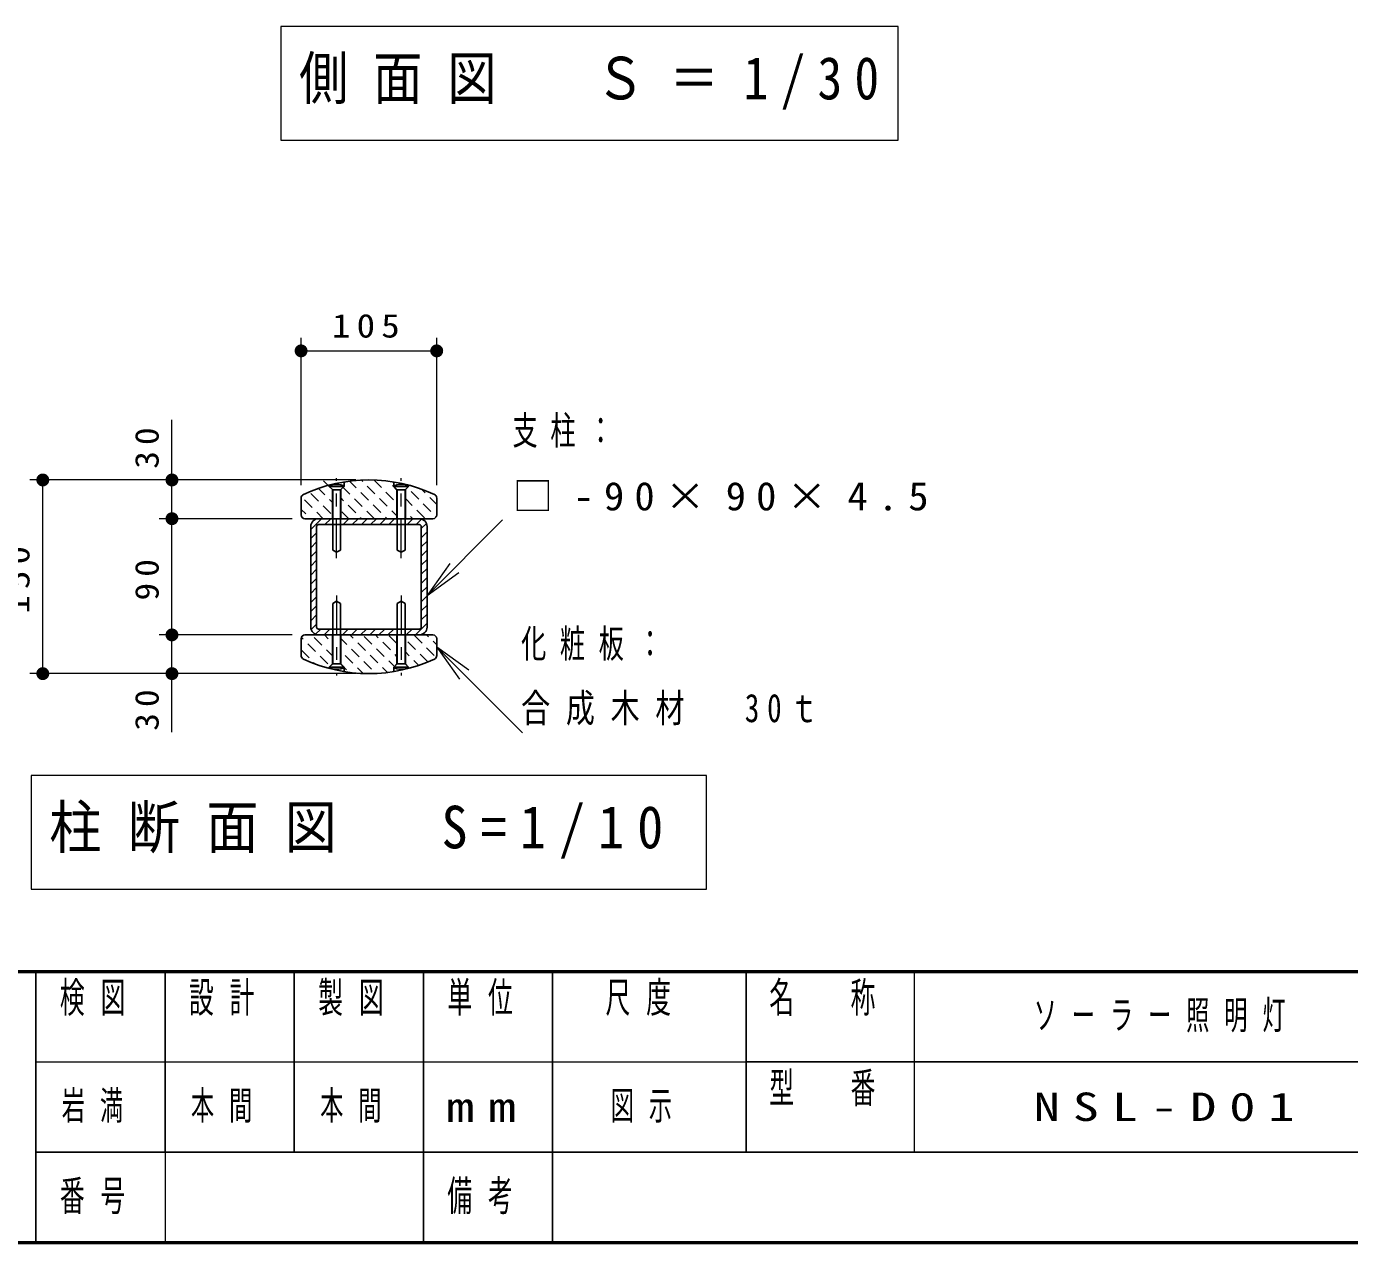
# Model space of a CAD drawing. Units: millimetres on the paper, with parts at other scales. Extents: x 895 to 1260, y 297 to 554.
# Drawn here: x 1021.8 to 1124.2, y 297 to 391.2 of the extents above; entities that cross this region are included whole.
import ezdxf

# ---------------------------------------------------------------- set-up
doc = ezdxf.new("R2010")
doc.units = ezdxf.units.MM
doc.linetypes.add('USER2', pattern=[6, 3, -1, 1, -1])
for name, color, linetype, lineweight in [('1_10', 7, 'Continuous', 13), ('1_30', 131, 'Continuous', 25), ('NAKAMURA図枠', 7, 'Continuous', 13)]:
    doc.layers.add(name, color=color, linetype=linetype, lineweight=lineweight)
doc.layers.add('図デ_タ99', color=7, linetype='Continuous')
doc.styles.add('ＭＳ ゴシック', font='')
doc.styles.get('ＭＳ ゴシック').set_extended_font_data('MS Gothic')

# ---------------------------------------------------------------- blocks, each defined once
blk = doc.blocks.new('filled_dot')
at = {"color": 0, "linetype": 'Continuous', "lineweight": -2, "const_width": 1.25}
blk.add_lwpolyline([(-0.625, 0, 1), (0.625, 0, 1)], format="xyb", close=True, dxfattribs=at)
blk = doc.blocks.new('open_arrow')
at = {"color": 0, "linetype": 'Continuous', "lineweight": -2}
blk.add_lwpolyline([(7.5, 1.25), (0, 0), (7.5, -1.25)], dxfattribs=at)

msp = doc.modelspace()

# ---------------------------------------------------------------- linework, layer by layer
at = {"layer": '1_10'}
for p, q in [((1043.029, 355.667), (1043.029, 367.066)), ((1053.529, 355.667), (1053.529, 367.066)), ((1043.029, 366.066), (1053.529, 366.066)), ((1033.029, 353.066), (1033.029, 360.718)), ((1032.029, 356.066), (1022.029, 356.066)), ((1023.029, 341.066), (1023.029, 356.066)), ((1047.279, 356.066), (1032.029, 356.066)), ((1045.204, 355.571), (1044.771, 356.005)), ((1046.81, 354.956), (1046.277, 355.489)), ((1047.305, 355.451), (1046.783, 355.972)), ((1047.8, 355.946), (1047.694, 356.052)), ((1048.75, 354.995), (1048.156, 355.589)), ((1049.245, 355.49), (1048.676, 356.059)), ((1050.454, 355.271), (1050.097, 355.629)), ((1043.88, 353.926), (1043.286, 354.52)), ((1044.375, 354.421), (1043.781, 355.015)), ((1044.87, 354.916), (1044.373, 355.412)), ((1045.454, 354.331), (1045.226, 354.56)), ((1046.315, 354.461), (1046.104, 354.671)), ((1047.76, 354.005), (1047.166, 354.599)), ((1048.255, 354.5), (1047.661, 355.094)), ((1049.701, 354.045), (1049.107, 354.639)), ((1050.196, 354.54), (1049.602, 355.134)), ((1051.641, 354.084), (1051.104, 354.621)), ((1052.136, 354.579), (1051.542, 355.173)), ((1052.631, 355.074), (1052.351, 355.354)), ((1053.529, 354.176), (1052.987, 354.718)), ((1043.385, 353.431), (1043.029, 353.787)), ((1044.74, 353.066), (1044.236, 353.57)), ((1045.325, 353.471), (1044.731, 354.065)), ((1046.72, 353.066), (1046.177, 353.609)), ((1047.265, 353.51), (1046.672, 354.104)), ((1048.7, 353.066), (1048.117, 353.649)), ((1049.206, 353.55), (1048.612, 354.144)), ((1050.454, 353.291), (1050.057, 353.688)), ((1051.146, 353.589), (1051.104, 353.631)), ((1052.591, 353.134), (1051.997, 353.728)), ((1053.086, 353.629), (1052.492, 354.223)), ((1042.329, 353.066), (1032.029, 353.066)), ((1033.029, 344.066), (1033.029, 353.066)), ((1043.75, 353.066), (1043.741, 353.075)), ((1043.779, 352.23), (1044.615, 353.066)), ((1044.872, 352.616), (1045.322, 353.066)), ((1046.286, 352.616), (1046.736, 353.066)), ((1046.993, 352.616), (1047.443, 353.066)), ((1047.71, 353.066), (1047.622, 353.154)), ((1047.701, 352.616), (1048.151, 353.066)), ((1048.408, 352.616), (1048.858, 353.066)), ((1049.115, 352.616), (1049.565, 353.066)), ((1049.69, 353.066), (1049.562, 353.193)), ((1049.822, 352.616), (1050.272, 353.066)), ((1051.236, 352.616), (1051.686, 353.066)), ((1051.67, 353.066), (1051.502, 353.233)), ((1051.943, 352.616), (1052.364, 353.037)), ((1052.329, 352.295), (1052.733, 352.698)), ((1052.779, 347.128), (1058.634, 352.983)), ((1053.493, 353.223), (1053.443, 353.273)), ((1043.779, 351.523), (1044.229, 351.973)), ((1052.329, 351.588), (1052.779, 352.038)), ((1043.779, 350.816), (1044.229, 351.266)), ((1043.779, 350.109), (1044.229, 350.559)), ((1052.329, 350.881), (1052.779, 351.331)), ((1052.329, 350.174), (1052.779, 350.624)), ((1043.779, 349.402), (1044.229, 349.852)), ((1052.329, 349.467), (1052.779, 349.917)), ((1043.779, 348.695), (1044.229, 349.145)), ((1043.779, 347.988), (1044.229, 348.438)), ((1052.329, 348.76), (1052.779, 349.21)), ((1052.329, 348.052), (1052.779, 348.502)), ((1043.779, 347.281), (1044.229, 347.731)), ((1052.329, 347.345), (1052.779, 347.795)), ((1043.779, 346.574), (1044.229, 347.024)), ((1043.779, 345.866), (1044.229, 346.316)), ((1052.329, 346.638), (1052.779, 347.088)), ((1052.329, 345.931), (1052.779, 346.381)), ((1043.779, 345.159), (1044.229, 345.609)), ((1052.329, 345.224), (1052.779, 345.674)), ((1043.809, 344.481), (1044.229, 344.902)), ((1044.147, 344.113), (1044.55, 344.516)), ((1044.807, 344.066), (1045.257, 344.516)), ((1046.222, 344.066), (1046.672, 344.516)), ((1046.929, 344.066), (1047.379, 344.516)), ((1047.636, 344.066), (1048.086, 344.516)), ((1048.343, 344.066), (1048.793, 344.516)), ((1049.05, 344.066), (1049.5, 344.516)), ((1049.757, 344.066), (1050.207, 344.516)), ((1051.171, 344.066), (1051.621, 344.516)), ((1051.878, 344.066), (1052.779, 344.967)), ((1042.329, 344.066), (1032.029, 344.066)), ((1033.029, 336.528), (1033.029, 344.066)), ((1043.187, 343.73), (1043.048, 343.869)), ((1044.137, 342.779), (1043.543, 343.373)), ((1044.632, 343.274), (1044.038, 343.868)), ((1045.127, 343.769), (1044.83, 344.066)), ((1046.573, 343.314), (1046.104, 343.782)), ((1047.067, 343.809), (1046.81, 344.066)), ((1048.018, 342.858), (1047.424, 343.452)), ((1048.513, 343.353), (1047.919, 343.947)), ((1049.008, 343.848), (1048.79, 344.066)), ((1049.958, 342.898), (1049.364, 343.492)), ((1050.453, 343.393), (1049.859, 343.987)), ((1050.464, 344.066), (1050.479, 344.081)), ((1051.898, 342.938), (1051.304, 343.532)), ((1052.393, 343.433), (1051.799, 344.027)), ((1052.888, 343.928), (1052.75, 344.066)), ((1053.529, 343.287), (1053.245, 343.571)), ((1043.642, 342.284), (1043.048, 342.878)), ((1045.088, 341.829), (1044.494, 342.423)), ((1045.454, 342.452), (1044.989, 342.918)), ((1047.028, 341.868), (1046.434, 342.462)), ((1047.523, 342.363), (1046.929, 342.957)), ((1048.968, 341.908), (1048.374, 342.502)), ((1049.463, 342.403), (1048.869, 342.997)), ((1050.454, 342.402), (1050.315, 342.542)), ((1051.403, 342.443), (1051.104, 342.742)), ((1052.849, 341.987), (1052.255, 342.581)), ((1053.344, 342.482), (1052.75, 343.076)), ((1053.529, 343.115), (1060.168, 336.476)), ((1044.115, 341.812), (1043.999, 341.928)), ((1046.533, 341.373), (1046.354, 341.552)), ((1047.822, 341.075), (1047.384, 341.512)), ((1048.473, 341.413), (1047.879, 342.007)), ((1049.723, 341.153), (1049.325, 341.552)), ((1050.252, 341.614), (1049.82, 342.047)), ((1051.382, 341.474), (1051.265, 341.591)), ((1052.142, 341.704), (1051.76, 342.086)), ((1032.029, 341.066), (1022.029, 341.066)), ((1047.279, 341.066), (1032.029, 341.066)), ((1022.129, 333.181), (1022.129, 324.381)), ((1074.429, 333.181), (1022.129, 333.181)), ((1074.429, 324.381), (1074.429, 333.181)), ((1022.129, 324.381), (1074.429, 324.381))]:
    msp.add_line(p, q, dxfattribs=at)
at = {"layer": '1_10', "color": 40, "lineweight": 25}
for p, q in [((1045.204, 355.665), (1045.204, 355.566)), ((1045.204, 355.566), (1045.454, 355.316)), ((1045.204, 355.566), (1046.354, 355.566)), ((1046.354, 355.566), (1046.104, 355.316)), ((1046.354, 355.911), (1046.354, 355.566)), ((1050.204, 355.911), (1050.204, 355.566)), ((1050.204, 355.566), (1050.454, 355.316)), ((1051.354, 355.566), (1050.204, 355.566)), ((1051.354, 355.566), (1051.104, 355.316)), ((1051.354, 355.665), (1051.354, 355.566)), ((1043.029, 353.366), (1043.029, 354.667)), ((1045.454, 355.316), (1045.454, 353.066)), ((1046.104, 355.316), (1046.104, 353.066)), ((1050.454, 355.316), (1050.454, 353.066)), ((1051.104, 355.316), (1051.104, 353.066)), ((1053.529, 353.366), (1053.529, 354.667)), ((1043.329, 353.066), (1053.229, 353.066)), ((1043.029, 343.766), (1043.029, 342.465)), ((1043.329, 344.066), (1053.229, 344.066)), ((1045.454, 341.816), (1045.454, 344.066)), ((1046.104, 341.816), (1046.104, 344.066)), ((1050.454, 341.816), (1050.454, 344.066)), ((1051.104, 341.816), (1051.104, 344.066)), ((1053.529, 343.766), (1053.529, 342.465)), ((1045.204, 341.566), (1045.454, 341.816)), ((1045.204, 341.467), (1045.204, 341.566)), ((1045.204, 341.566), (1046.354, 341.566)), ((1046.354, 341.566), (1046.104, 341.816)), ((1046.354, 341.221), (1046.354, 341.566)), ((1050.204, 341.566), (1050.454, 341.816)), ((1050.204, 341.221), (1050.204, 341.566)), ((1051.354, 341.566), (1050.204, 341.566)), ((1051.354, 341.566), (1051.104, 341.816)), ((1051.354, 341.467), (1051.354, 341.566))]:
    msp.add_line(p, q, dxfattribs=at)
at = {"layer": '1_10', "lineweight": 25}
for p, q in [((1045.211, 355.566), (1045.479, 355.297)), ((1045.211, 355.566), (1046.348, 355.566)), ((1046.079, 355.297), (1046.348, 355.566)), ((1050.479, 355.297), (1050.211, 355.566)), ((1051.348, 355.566), (1050.211, 355.566)), ((1051.348, 355.566), (1051.079, 355.297)), ((1045.479, 355.297), (1046.079, 355.297)), ((1045.479, 355.297), (1045.479, 350.639)), ((1046.079, 355.297), (1046.079, 350.639)), ((1051.079, 355.297), (1050.479, 355.297)), ((1050.479, 355.297), (1050.479, 350.639)), ((1051.079, 355.297), (1051.079, 350.639)), ((1052.179, 353.066), (1044.379, 353.066)), ((1045.479, 350.639), (1045.779, 350.466)), ((1045.779, 350.466), (1046.079, 350.639)), ((1050.779, 350.466), (1050.479, 350.639)), ((1051.079, 350.639), (1050.779, 350.466)), ((1045.479, 346.493), (1045.779, 346.666)), ((1045.479, 341.835), (1045.479, 346.493)), ((1045.779, 346.666), (1046.079, 346.493)), ((1046.079, 341.835), (1046.079, 346.493)), ((1050.779, 346.666), (1050.479, 346.493)), ((1050.479, 341.835), (1050.479, 346.493)), ((1051.079, 346.493), (1050.779, 346.666)), ((1051.079, 341.835), (1051.079, 346.493)), ((1044.379, 344.066), (1052.179, 344.066)), ((1045.211, 341.566), (1045.479, 341.835)), ((1045.211, 341.566), (1046.348, 341.566)), ((1045.479, 341.835), (1046.079, 341.835)), ((1046.079, 341.835), (1046.348, 341.566)), ((1050.479, 341.835), (1050.211, 341.566)), ((1051.348, 341.566), (1050.211, 341.566)), ((1051.079, 341.835), (1050.479, 341.835)), ((1051.348, 341.566), (1051.079, 341.835))]:
    msp.add_line(p, q, dxfattribs=at)
at = {"layer": '1_10', "color": 2, "linetype": 'USER2'}
for p, q in [((1045.779, 350.009), (1045.779, 356.202)), ((1050.779, 350.009), (1050.779, 356.202)), ((1045.779, 347.123), (1045.779, 340.93)), ((1050.779, 347.123), (1050.779, 340.93))]:
    msp.add_line(p, q, dxfattribs=at)
at = {"layer": '1_10', "color": 4, "lineweight": 25}
for p, q in [((1043.779, 352.466), (1043.779, 344.666)), ((1044.229, 352.466), (1044.229, 344.666)), ((1052.179, 352.616), (1044.379, 352.616)), ((1052.329, 344.666), (1052.329, 352.466)), ((1052.779, 344.666), (1052.779, 352.466)), ((1044.379, 344.516), (1052.179, 344.516))]:
    msp.add_line(p, q, dxfattribs=at)
at = {"layer": '1_10', "color": 40, "lineweight": 25}
for centre, radius, start, end in [((1048.279, 344.066), 12, 64.971, 115.029), ((1043.329, 354.667), 0.3, 115.029, 180), ((1053.229, 354.667), 0.3, 0, 64.971), ((1043.329, 353.366), 0.3, 180, 270), ((1053.229, 353.366), 0.3, 270, 0), ((1043.329, 343.766), 0.3, 90, 180), ((1053.229, 343.766), 0.3, 0, 90), ((1043.329, 342.465), 0.3, 180, 244.971), ((1048.279, 353.066), 12, 244.971, 295.029), ((1053.229, 342.465), 0.3, 295.029, 0)]:
    msp.add_arc(centre, radius, start, end, dxfattribs=at)
at = {"layer": '1_10', "color": 4, "lineweight": 25}
for centre, radius, start, end in [((1044.379, 352.466), 0.6, 90, 180), ((1044.379, 352.466), 0.15, 90, 180), ((1052.179, 352.466), 0.6, 0, 90), ((1052.179, 352.466), 0.15, 0, 90), ((1044.379, 344.666), 0.6, 180, 270), ((1044.379, 344.666), 0.15, 180, 270), ((1052.179, 344.666), 0.6, 270, 0), ((1052.179, 344.666), 0.15, 270, 0)]:
    msp.add_arc(centre, radius, start, end, dxfattribs=at)
at = {"layer": '1_10', "lineweight": 25}
for centre, major_axis, start_param, end_param in [((1045.779, 355.466), (0.61, 0), 0.394822, 2.7467655), ((1050.779, 355.466), (-0.61, 0), 3.5364198, 5.8883633), ((1045.779, 341.666), (0.61, 0), 3.5364198, 5.8883633), ((1050.779, 341.666), (-0.61, 0), 0.394822, 2.7467655)]:
    msp.add_ellipse(centre, major_axis=major_axis, ratio=0.42623, start_param=start_param, end_param=end_param, dxfattribs=at)
at = {"layer": '1_30', "color": 7, "lineweight": 13}
for p, q in [((1041.468, 391.194), (1041.468, 382.394)), ((1089.268, 391.194), (1041.468, 391.194)), ((1089.268, 382.394), (1089.268, 391.194)), ((1041.468, 382.394), (1089.268, 382.394))]:
    msp.add_line(p, q, dxfattribs=at)
at = {"layer": 'NAKAMURA図枠', "lineweight": 50}
for p, q in [((895, 318), (1260, 318)), ((895, 297), (1260, 297))]:
    msp.add_line(p, q, dxfattribs=at)
at = {"layer": 'NAKAMURA図枠', "lineweight": 25}
for p, q in [((1022.5, 318), (1022.5, 297)), ((1032.5, 318), (1032.5, 304)), ((1042.5, 318), (1042.5, 304)), ((1052.5, 318), (1052.5, 297)), ((1062.5, 318), (1062.5, 304)), ((1077.5, 318), (1077.5, 304)), ((1077.5, 311), (1190, 311)), ((1022.5, 304), (1260, 304)), ((1062.5, 304), (1062.5, 297))]:
    msp.add_line(p, q, dxfattribs=at)
at = {"layer": 'NAKAMURA図枠'}
for p, q in [((1090.5, 318), (1090.5, 304)), ((1022.5, 311), (1077.5, 311)), ((1032.5, 304), (1032.5, 297))]:
    msp.add_line(p, q, dxfattribs=at)

# ---------------------------------------------------------------- block references
at = {"layer": '1_10', "xscale": 0.4, "yscale": 0.4}
msp.add_blockref('filled_dot', (1043.029, 366.066), dxfattribs=at)
for name, p, rotation in [('filled_dot', (1053.529, 366.066), 180), ('filled_dot', (1023.029, 356.066), 270), ('filled_dot', (1033.029, 356.066), 270), ('filled_dot', (1033.029, 353.066), 90), ('filled_dot', (1033.029, 353.066), 270), ('open_arrow', (1052.779, 347.128), 45), ('filled_dot', (1033.029, 344.066), 90), ('filled_dot', (1033.029, 344.066), 270), ('open_arrow', (1053.529, 343.115), 315), ('filled_dot', (1023.029, 341.066), 90), ('filled_dot', (1033.029, 341.066), 90)]:
    msp.add_blockref(name, p, dxfattribs=dict(at, rotation=rotation))

# ---------------------------------------------------------------- texts
at = {"layer": '1_10', "style": 'ＭＳ ゴシック'}
for s, insert, char_height, attachment_point in [('\\T1.33;\\W1.15;105', (1048.279, 367.066), 1.833, 8), ('\\T1.5;\\W0.65;支柱：', (1059.4, 359.783), 2.199, 4), ('\\T1.5;\\W1.05;□-90×90×4.5', (1059.4, 354.783), 2.199, 4), ('\\T1.54;\\W0.65;化粧板：', (1060.065, 343.276), 2.199, 4), ('\\T1.54;\\W0.75;合成木材\u300030ｔ', (1060.065, 338.276), 2.199, 4), ('\\T1.5;\\W0.9;柱断面図\u3000S=1/10', (1023.529, 328.781), 3.299, 4)]:
    msp.add_mtext(s, dxfattribs=dict(at, insert=insert, char_height=char_height, attachment_point=attachment_point))
at = {"layer": '1_10', "char_height": 1.833, "attachment_point": 8, "rotation": 90, "style": 'ＭＳ ゴシック'}
for s, insert in [('\\T1.34;\\W1.1;30', (1032.029, 358.77)), ('\\T1.33;\\W1.15;150', (1022.029, 348.566)), ('\\T1.34;\\W1.1;90', (1032.029, 348.566)), ('\\T1.34;\\W1.1;30', (1032.029, 338.476))]:
    msp.add_mtext(s, dxfattribs=dict(at, insert=insert))
at = {"layer": '1_30', "color": 7, "insert": (1042.868, 386.794), "char_height": 3.299, "attachment_point": 4, "style": 'ＭＳ ゴシック'}
msp.add_mtext('\\T1.5;\\W0.85;側面図\u3000Ｓ＝1/30', dxfattribs=at)
at = {"layer": 'NAKAMURA図枠', "color": 4, "char_height": 2.346, "style": 'ＭＳ ゴシック'}
for s, insert, attachment_point in [('\\T1.64;\\W0.6;検図', (1027.5, 317.167), 2), ('\\T1.64;\\W0.6;設計', (1037.5, 317.167), 2), ('\\T1.64;\\W0.6;製図', (1047.5, 317.167), 2), ('\\T1.64;\\W0.6;単位', (1057.5, 317.167), 2), ('\\T1.64;\\W0.6;尺度', (1069.75, 317.167), 2), ('\\T1.64;\\W0.6;名\u3000称', (1084, 317.167), 2), ('\\T1.64;\\W0.6;型\u3000番', (1084, 310.167), 2), ('\\T1.5;\\W1.35;mm', (1057.5, 307.5), 5), ('\\T1.64;\\W0.6;番号', (1027.5, 300.5), 5), ('\\T1.64;\\W0.6;備考', (1057.5, 300.5), 5)]:
    msp.add_mtext(s, dxfattribs=dict(at, insert=insert, attachment_point=attachment_point))
at = {"layer": '図デ_タ99', "char_height": 2.199, "attachment_point": 4, "style": 'ＭＳ ゴシック'}
for s, insert in [('\\T1.64;\\W0.6;ソーラー照明灯', (1099.75, 314.5)), ('\\T1.64;\\W0.6;岩満', (1024.5, 307.5)), ('\\T1.64;\\W0.6;本間', (1034.5, 307.5)), ('\\T1.64;\\W0.6;本間', (1044.5, 307.5)), ('\\T1.64;\\W0.6;図示', (1067, 307.5)), ('\\T1.5;\\W1.35;NSL-D01', (1099.75, 307.5))]:
    msp.add_mtext(s, dxfattribs=dict(at, insert=insert))

doc.saveas('drawing.dxf')
